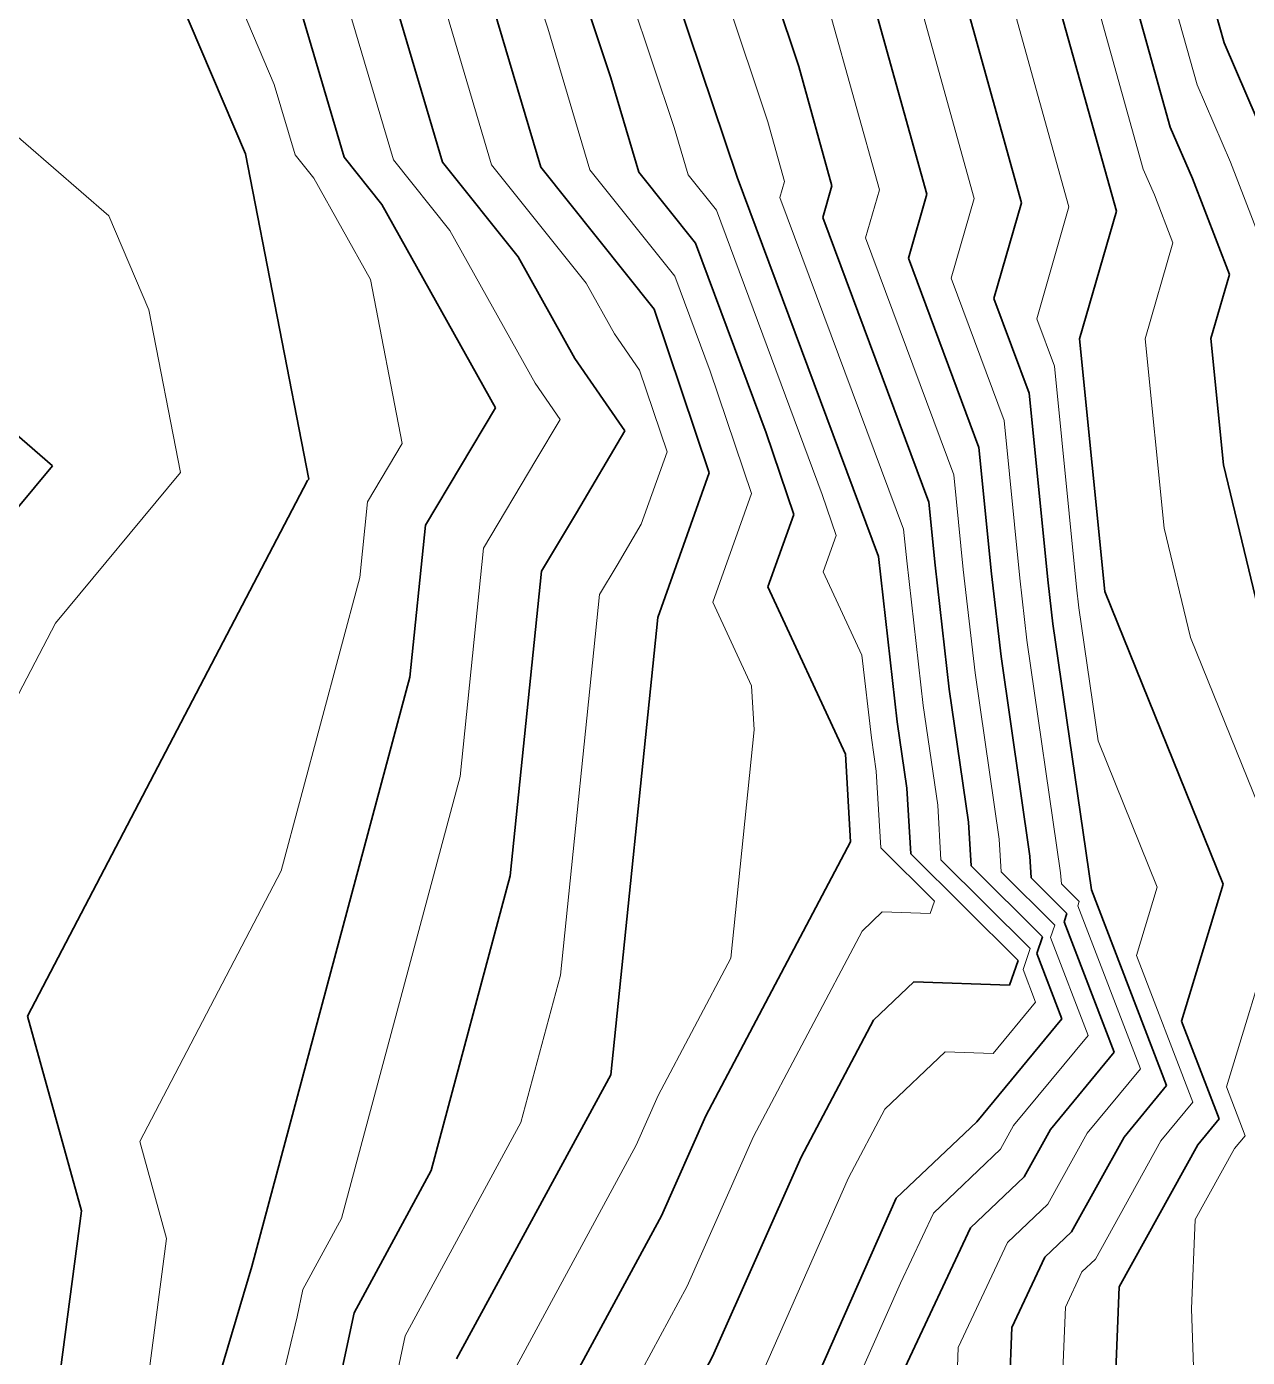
# Model space of a CAD drawing. Header units: millimetres. Extents: x -861324 to 439029, y -308065 to 694685.
# Drawn here: x -9671 to 10978, y 81739 to 104252 of the extents above; entities that cross this region are included whole.
import ezdxf

# ---------------------------------------------------------------- set-up
doc = ezdxf.new("R2010")
doc.units = ezdxf.units.MM
doc.layers.add('C-TOPO-MAJR', color=7, linetype='Continuous', lineweight=35)
doc.layers.add('C-TOPO-MINR', color=7, linetype='Continuous', lineweight=9)

msp = doc.modelspace()

# ---------------------------------------------------------------- linework, layer by layer
at = {"layer": 'C-TOPO-MAJR'}
for p, q in [((8762, 101129), (6517, 109188)), ((9673, 102552), (7802, 109268)), ((10583, 103976), (9087, 109348)), ((3390, 103575), (1654, 108754)), ((2347, 101705), (33, 108610)), ((213, 103386), (-1330, 107989)), ((7158, 101273), (5475, 107317)), ((-2637, 101957), (-4055, 106748)), ((5555, 101417), (4432, 105446)), ((-5968, 102100), (-7324, 105283)), ((-976, 101873), (-1921, 105067)), ((-4299, 102041), (-5006, 104431)), ((11336, 102233), (10583, 103976)), ((3951, 101561), (3390, 103575)), ((686, 101789), (213, 103386)), ((10049, 101681), (9673, 102552)), ((-4898, 96598), (-5968, 102100)), ((-3661, 101243), (-4299, 102041)), ((-1359, 100357), (-2637, 101957)), ((944, 99471), (-976, 101873)), ((1645, 100588), (686, 101789)), ((4736, 95289), (2347, 101705)), ((3795, 101021), (3951, 101561)), ((10674, 100056), (10049, 101681)), ((-9235, 96824), (-14550, 101423)), ((5243, 100337), (5555, 101417)), ((-1742, 97803), (-3661, 101243)), ((6691, 99653), (7158, 101273)), ((8138, 98969), (8762, 101129)), ((5587, 96209), (3795, 101021)), ((2840, 97380), (1645, 100588)), ((-399, 98637), (-1359, 100357)), ((6437, 97129), (5243, 100337)), ((10362, 98975), (10674, 100056)), ((7288, 98049), (6691, 99653)), ((1876, 96704), (944, 99471)), ((8567, 94697), (8138, 98969)), ((10576, 96839), (10362, 98975)), ((446, 97412), (-399, 98637)), ((7609, 94845), (7288, 98049)), ((-2923, 95819), (-1742, 97803)), ((-370, 96029), (446, 97412)), ((3306, 95997), (2840, 97380)), ((6652, 94993), (6437, 97129)), ((-13446, 91745), (-9235, 96824)), ((11462, 93143), (10576, 96839)), ((-4918, 96574), (-4898, 96598)), ((1003, 94256), (1876, 96704)), ((-9655, 87511), (-4918, 96574)), ((5694, 95141), (5587, 96209)), ((-960, 95038), (-370, 96029)), ((2869, 94773), (3306, 95997)), ((-3187, 93249), (-2923, 95819)), ((5056, 92493), (4736, 95289)), ((-1490, 89885), (-960, 95038)), ((5934, 93044), (5694, 95141)), ((6812, 93595), (6652, 94993)), ((7689, 94146), (7609, 94845)), ((4179, 91942), (2869, 94773)), ((10568, 89745), (8567, 94697)), ((208, 86521), (1003, 94256)), ((8340, 89647), (7689, 94146)), ((7299, 90221), (6812, 93595)), ((-5863, 83277), (-3187, 93249)), ((6259, 90795), (5934, 93044)), ((5219, 91368), (5056, 92493)), ((4267, 90459), (4179, 91942)), ((5285, 90256), (5219, 91368)), ((6303, 90053), (6259, 90795)), ((1818, 85824), (4267, 90459)), ((7098, 88456), (5285, 90256)), ((7512, 88853), (6303, 90053)), ((7321, 89850), (7299, 90221)), ((-2828, 84899), (-1490, 89885)), ((7926, 89250), (7321, 89850)), ((9612, 86338), (8340, 89647)), ((9862, 87427), (10568, 89745)), ((7877, 89109), (7926, 89250)), ((8726, 86903), (7877, 89109)), ((7415, 88571), (7512, 88853)), ((7839, 87468), (7415, 88571)), ((6953, 88034), (7098, 88456)), ((4653, 87444), (5334, 88092)), ((5334, 88092), (6953, 88034)), ((-8744, 84219), (-9655, 87511)), ((3428, 85127), (4653, 87444)), ((6401, 85725), (7839, 87468)), ((10498, 85773), (9862, 87427)), ((7647, 85596), (8726, 86903)), ((-2400, 81713), (208, 86521)), ((8893, 85466), (9612, 86338)), ((1070, 84136), (1818, 85824)), ((10139, 85337), (10498, 85773)), ((5038, 84430), (6401, 85725)), ((7203, 84795), (7647, 85596)), ((8005, 83865), (8893, 85466)), ((8807, 82935), (10139, 85337)), ((1933, 81752), (3428, 85127)), ((-4131, 82495), (-2828, 84899)), ((6294, 83931), (7203, 84795)), ((2795, 79367), (5038, 84430)), ((-9493, 78500), (-8744, 84219)), ((-668, 80931), (1070, 84136)), ((5182, 81560), (6294, 83931)), ((7551, 83433), (8005, 83865)), ((6994, 82247), (7551, 83433)), ((-9300, 71695), (-5863, 83277)), ((8686, 79918), (8807, 82935)), ((-4330, 81575), (-4131, 82495)), ((6934, 80739), (6994, 82247)), ((1063, 80149), (1933, 81752))]:
    msp.add_line(p, q, dxfattribs=at)
at = {"layer": 'C-TOPO-MINR'}
for p, q in [((9217, 101841), (7160, 109228)), ((10128, 103264), (8444, 109308)), ((2869, 102640), (844, 108682)), ((1280, 102545), (-648, 108300)), ((7960, 101201), (5996, 108252)), ((-854, 104226), (-2011, 107679)), ((6357, 101345), (4954, 106382)), ((-1807, 101915), (-2988, 105907)), ((-5482, 103272), (-6506, 105677)), ((-3468, 101999), (-4531, 105589)), ((-8280, 101053), (-13272, 105373)), ((4753, 101489), (3911, 104511)), ((-145, 101831), (-854, 104226)), ((-5130, 102083), (-5482, 103272)), ((10693, 101957), (10128, 103264)), ((1517, 101747), (1280, 102545)), ((3149, 101633), (2869, 102640)), ((-4812, 101686), (-5130, 102083)), ((-2510, 100800), (-3468, 101999)), ((-208, 99914), (-1807, 101915)), ((1295, 100029), (-145, 101831)), ((9406, 101405), (9217, 101841)), ((11630, 99519), (10693, 101957)), ((-3857, 99974), (-4812, 101686)), ((1996, 101146), (1517, 101747)), ((3071, 101363), (3149, 101633)), ((5161, 95749), (3071, 101363)), ((4519, 100679), (4753, 101489)), ((5967, 99995), (6357, 101345)), ((9718, 100592), (9406, 101405)), ((3788, 96334), (1996, 101146)), ((7414, 99311), (7960, 101201)), ((-7602, 99462), (-8280, 101053)), ((-1071, 98220), (-2510, 100800)), ((6012, 96669), (4519, 100679)), ((9250, 98972), (9718, 100592)), ((-3317, 97197), (-3857, 99974)), ((1892, 98425), (1295, 100029)), ((6862, 97589), (5967, 99995)), ((272, 99054), (-208, 99914)), ((-7066, 96711), (-7602, 99462)), ((7713, 98509), (7414, 99311)), ((695, 98441), (272, 99054)), ((9572, 95768), (9250, 98972)), ((1161, 97058), (695, 98441)), ((2591, 96351), (1892, 98425)), ((8088, 94771), (7713, 98509)), ((-648, 97607), (-1071, 98220)), ((-1056, 96916), (-648, 97607)), ((7130, 94919), (6862, 97589)), ((-3905, 96210), (-3317, 97197)), ((724, 95834), (1161, 97058)), ((-1942, 95428), (-1056, 96916)), ((-9182, 94159), (-7066, 96711)), ((6173, 95067), (6012, 96669)), ((-4036, 94931), (-3905, 96210)), ((1936, 94514), (2591, 96351)), ((4021, 95643), (3788, 96334)), ((317, 95143), (724, 95834)), ((5215, 95215), (5161, 95749)), ((10015, 93920), (9572, 95768)), ((3803, 95031), (4021, 95643)), ((-2338, 91567), (-1942, 95428)), ((21, 94647), (317, 95143)), ((4457, 93616), (3803, 95031)), ((5495, 92768), (5215, 95215)), ((6373, 93319), (6173, 95067)), ((-5368, 89969), (-4036, 94931)), ((7250, 93870), (7130, 94919)), ((-641, 88203), (21, 94647)), ((8128, 94421), (8088, 94771)), ((2591, 93099), (1936, 94514)), ((8453, 92172), (8128, 94421)), ((-11551, 89628), (-9182, 94159)), ((11682, 89793), (10015, 93920)), ((7819, 89934), (7250, 93870)), ((4617, 92218), (4457, 93616)), ((6779, 90508), (6373, 93319)), ((2635, 92357), (2591, 93099)), ((5739, 91081), (5495, 92768)), ((2238, 88490), (2635, 92357)), ((4699, 91655), (4617, 92218)), ((9454, 89696), (8453, 92172)), ((4776, 90357), (4699, 91655)), ((-4345, 84088), (-2338, 91567)), ((5794, 90154), (5739, 91081)), ((6812, 89951), (6779, 90508)), ((5683, 89457), (4776, 90357)), ((7305, 88655), (5794, 90154)), ((-7759, 85394), (-5368, 89969)), ((7719, 89052), (6812, 89951)), ((7831, 89749), (7819, 89934)), ((8133, 89449), (7831, 89749)), ((9101, 88537), (9454, 89696)), ((10623, 86318), (11682, 89793)), ((5610, 89246), (5683, 89457)), ((8108, 89378), (8133, 89449)), ((9169, 86621), (8108, 89378)), ((4460, 88951), (4801, 89275)), ((4801, 89275), (5610, 89246)), ((2623, 85475), (4460, 88951)), ((7646, 88840), (7719, 89052)), ((8283, 87186), (7646, 88840)), ((1013, 86172), (2238, 88490)), ((7184, 88302), (7305, 88655)), ((10055, 86055), (9101, 88537)), ((7396, 87751), (7184, 88302)), ((-1310, 85710), (-641, 88203)), ((6677, 86879), (7396, 87751)), ((7024, 85660), (8283, 87186)), ((4845, 85937), (5867, 86908)), ((5867, 86908), (6677, 86879)), ((8270, 85531), (9169, 86621)), ((10942, 85490), (10623, 86318)), ((639, 85329), (1013, 86172)), ((9516, 85402), (10055, 86055)), ((4233, 84778), (4845, 85937)), ((-3266, 82104), (-1310, 85710)), ((6802, 85260), (7024, 85660)), ((-7303, 83748), (-7759, 85394)), ((-1534, 81322), (639, 85329)), ((1502, 82944), (2623, 85475)), ((7604, 84330), (8270, 85531)), ((8406, 83400), (9516, 85402)), ((10762, 85272), (10942, 85490)), ((5666, 84180), (6802, 85260)), ((10096, 84071), (10762, 85272)), ((2364, 80560), (4233, 84778)), ((6922, 83682), (7604, 84330)), ((-4997, 82886), (-4345, 84088)), ((5110, 82995), (5666, 84180)), ((10035, 82563), (10096, 84071)), ((-7678, 80889), (-7303, 83748)), ((6088, 81904), (6922, 83682)), ((8179, 83184), (8406, 83400)), ((7901, 82591), (8179, 83184)), ((-5097, 82426), (-4997, 82886)), ((198, 80540), (1502, 82944)), ((3988, 80464), (5110, 82995)), ((-5480, 80840), (-5097, 82426)), ((7810, 80329), (7901, 82591)), ((10122, 79886), (10035, 82563)), ((-3564, 80724), (-3266, 82104)), ((6058, 81150), (6088, 81904))]:
    msp.add_line(p, q, dxfattribs=at)

doc.saveas('drawing.dxf')
